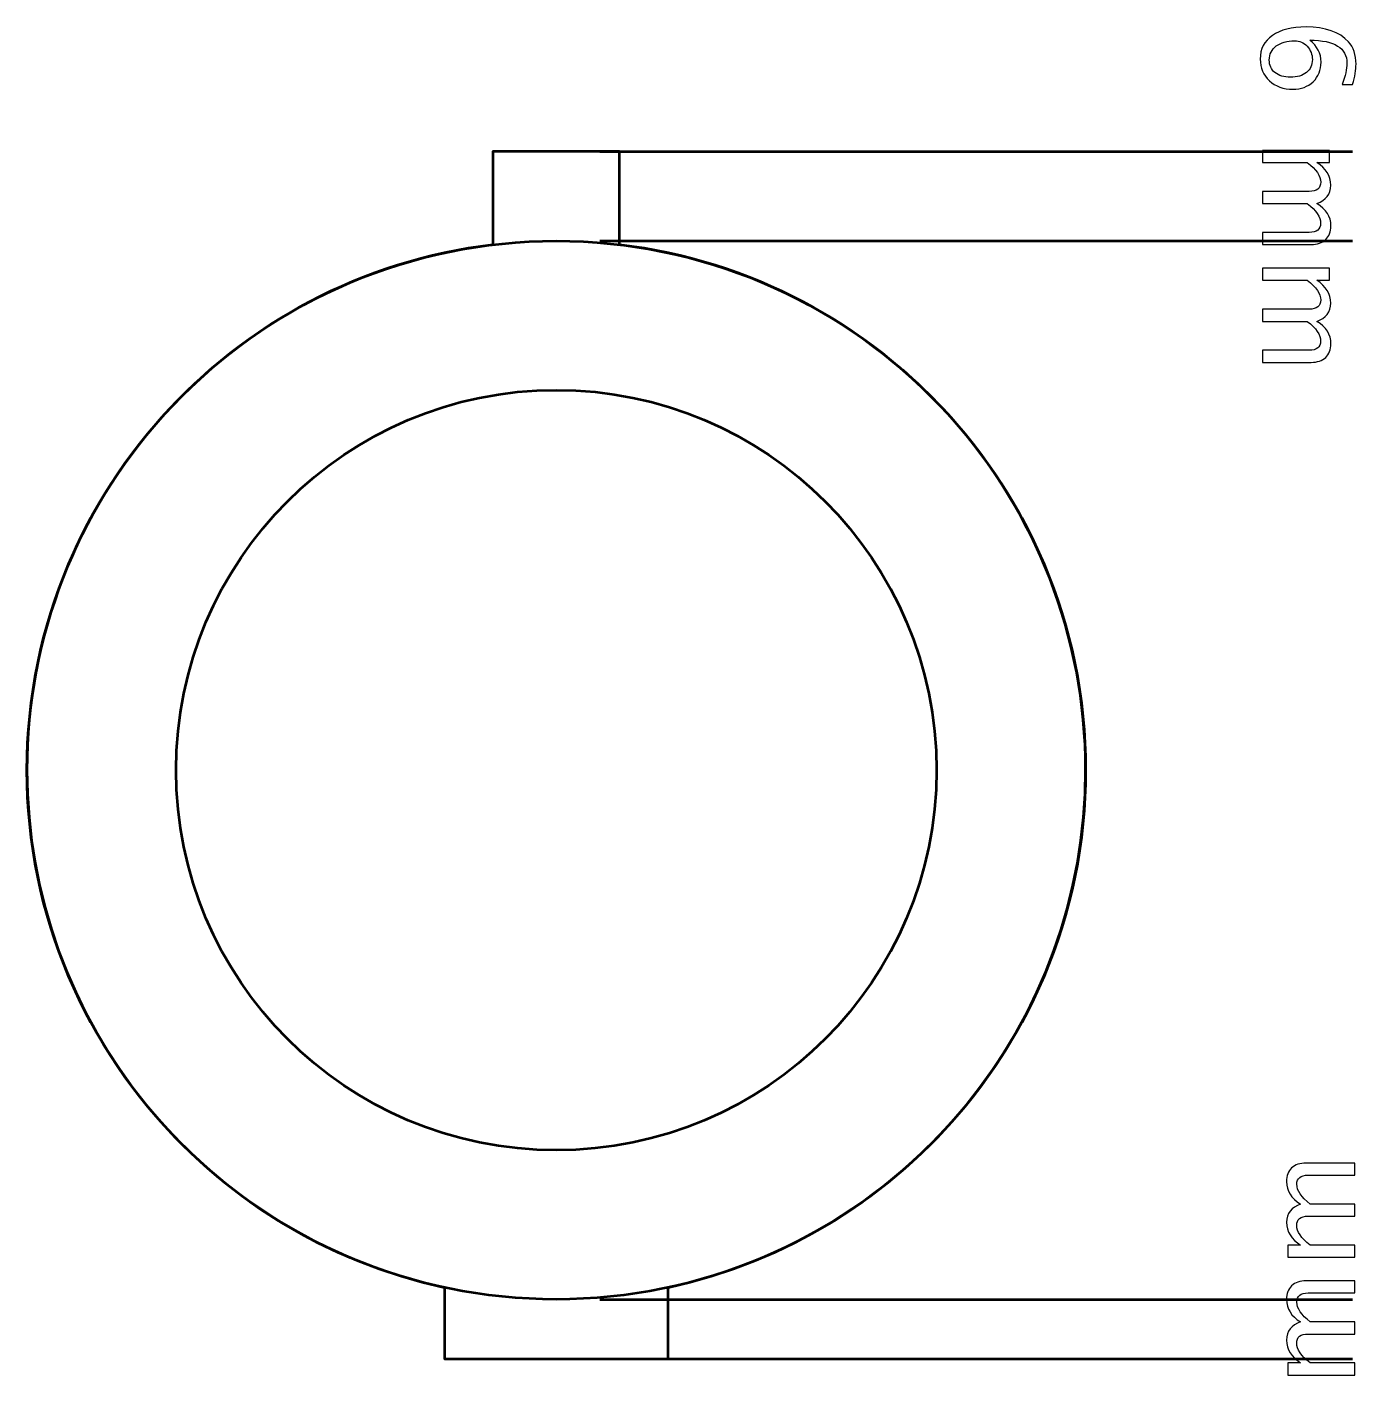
# Model space of a CAD drawing. Header units: centimetres. Extents: x -14.4 to 14.4, y -15.9 to 20.1.
# Drawn here: x -2.05 to 6.86, y -1.06 to 7.99 of the extents above; entities that cross this region are included whole.
import ezdxf

# ---------------------------------------------------------------- set-up
doc = ezdxf.new("R2010")
doc.units = ezdxf.units.CM
doc.header["$MEASUREMENT"] = 0
doc.layers.add('Layer 1', color=7, linetype='Continuous')

msp = doc.modelspace()

# ---------------------------------------------------------------- linework, layer by layer
at = {"layer": 'Layer 1', "color": 4, "lineweight": 53}
msp.add_ellipse((1.5, 3), major_axis=(0, 3.55), ratio=1, dxfattribs=at)
at = {"layer": 'Layer 1', "lineweight": 53}
msp.add_ellipse((1.5, 3), major_axis=(0, 2.55), ratio=1, dxfattribs=at)
at = {"layer": 'Layer 1'}
for points, knots in [([(6.55353, 7.89656), (6.60391, 7.85762), (6.62916, 7.80865), (6.62916, 7.74967), (6.62916, 7.74967), (6.62916, 7.69618), (6.61153, 7.65244), (6.57611, 7.61829), (6.57611, 7.61829), (6.54069, 7.58428), (6.49525, 7.56721), (6.43979, 7.56721), (6.43979, 7.56721), (6.37615, 7.56721), (6.3238, 7.58626), (6.28274, 7.6245), (6.28274, 7.6245), (6.24167, 7.66274), (6.22107, 7.71128), (6.22107, 7.77041), (6.22107, 7.77041), (6.22107, 7.83758), (6.2483, 7.89035), (6.30263, 7.92831), (6.30263, 7.92831), (6.3571, 7.96641), (6.43246, 7.98546), (6.52855, 7.98546), (6.52855, 7.98546), (6.65809, 7.98546), (6.75306, 7.95216), (6.81374, 7.8857), (6.81374, 7.8857), (6.84704, 7.84957), (6.86369, 7.79962), (6.86369, 7.73598), (6.86369, 7.73598), (6.86369, 7.69901), (6.85607, 7.65315), (6.84083, 7.59853), (6.84083, 7.59853), (6.84083, 7.59853), (6.76971, 7.59853), (6.76971, 7.59853), (6.76971, 7.59853), (6.79173, 7.65625), (6.80273, 7.70366), (6.80273, 7.74092), (6.80273, 7.74092), (6.80273, 7.84463), (6.71962, 7.89656), (6.55353, 7.89656)], [0, 0, 0, 0, 0.0714286, 0.0714286, 0.0714286, 0.0714286, 0.1428571, 0.1428571, 0.1428571, 0.1428571, 0.2142857, 0.2142857, 0.2142857, 0.2142857, 0.2857143, 0.2857143, 0.2857143, 0.2857143, 0.3571429, 0.3571429, 0.3571429, 0.3571429, 0.4285714, 0.4285714, 0.4285714, 0.4285714, 0.5, 0.5, 0.5, 0.5, 0.5714286, 0.5714286, 0.5714286, 0.5714286, 0.6428571, 0.6428571, 0.6428571, 0.6428571, 0.7142857, 0.7142857, 0.7142857, 0.7142857, 0.7857143, 0.7857143, 0.7857143, 0.7857143, 0.8571429, 0.8571429, 0.8571429, 0.8571429, 1, 1, 1, 1]), ([(6.42371, 7.64849), (6.469, 7.64849), (6.50485, 7.65893), (6.53123, 7.67996), (6.53123, 7.67996), (6.55762, 7.70098), (6.57074, 7.72977), (6.57074, 7.76632), (6.57074, 7.76632), (6.57074, 7.80117), (6.55917, 7.83095), (6.53589, 7.85578), (6.53589, 7.85578), (6.51275, 7.88076), (6.48481, 7.89318), (6.45221, 7.89318), (6.45221, 7.89318), (6.40085, 7.89318), (6.35964, 7.88132), (6.3286, 7.85776), (6.3286, 7.85776), (6.29755, 7.83405), (6.28203, 7.80272), (6.28203, 7.76378), (6.28203, 7.76378), (6.28203, 7.72836), (6.29473, 7.70028), (6.32013, 7.67953), (6.32013, 7.67953), (6.34553, 7.65879), (6.3801, 7.64849), (6.42371, 7.64849)], [0, 0, 0, 0, 0.1111111, 0.1111111, 0.1111111, 0.1111111, 0.2222222, 0.2222222, 0.2222222, 0.2222222, 0.3333333, 0.3333333, 0.3333333, 0.3333333, 0.4444444, 0.4444444, 0.4444444, 0.4444444, 0.5555556, 0.5555556, 0.5555556, 0.5555556, 0.6666667, 0.6666667, 0.6666667, 0.6666667, 0.7777778, 0.7777778, 0.7777778, 0.7777778, 1, 1, 1, 1]), ([(6.23631, 7.1577), (6.23631, 7.1577), (6.68505, 7.1577), (6.68505, 7.1577), (6.68505, 7.1577), (6.68505, 7.1577), (6.68505, 7.07642), (6.68505, 7.07642), (6.68505, 7.07642), (6.68505, 7.07642), (6.60024, 7.07642), (6.60024, 7.07642), (6.60024, 7.07642), (6.66303, 7.03677), (6.69436, 6.98597), (6.69436, 6.92374), (6.69436, 6.92374), (6.69436, 6.86376), (6.66303, 6.82298), (6.60024, 6.80125), (6.60024, 6.80125), (6.6636, 6.76273), (6.69521, 6.71263), (6.69521, 6.65083), (6.69521, 6.65083), (6.69521, 6.61146), (6.68363, 6.58084), (6.66035, 6.55896), (6.66035, 6.55896), (6.63707, 6.53709), (6.60447, 6.52608), (6.56256, 6.52608), (6.56256, 6.52608), (6.56256, 6.52608), (6.23631, 6.52608), (6.23631, 6.52608), (6.23631, 6.52608), (6.23631, 6.52608), (6.23631, 6.60736), (6.23631, 6.60736), (6.23631, 6.60736), (6.23631, 6.60736), (6.54915, 6.60736), (6.54915, 6.60736), (6.54915, 6.60736), (6.60024, 6.60736), (6.62578, 6.62768), (6.62578, 6.66832), (6.62578, 6.66832), (6.62578, 6.71052), (6.596, 6.75483), (6.53631, 6.80125), (6.53631, 6.80125), (6.53631, 6.80125), (6.23631, 6.80125), (6.23631, 6.80125), (6.23631, 6.80125), (6.23631, 6.80125), (6.23631, 6.88253), (6.23631, 6.88253), (6.23631, 6.88253), (6.23631, 6.88253), (6.54944, 6.88253), (6.54944, 6.88253), (6.54944, 6.88253), (6.60094, 6.88253), (6.62662, 6.90313), (6.62662, 6.94448), (6.62662, 6.94448), (6.62662, 6.98554), (6.59671, 7.02957), (6.53674, 7.07642), (6.53674, 7.07642), (6.53674, 7.07642), (6.23631, 7.07642), (6.23631, 7.07642), (6.23631, 7.07642), (6.23631, 7.07642), (6.23631, 7.1577), (6.23631, 7.1577)], [0, 0, 0, 0, 0.047619, 0.047619, 0.047619, 0.047619, 0.0952381, 0.0952381, 0.0952381, 0.0952381, 0.1428571, 0.1428571, 0.1428571, 0.1428571, 0.1904762, 0.1904762, 0.1904762, 0.1904762, 0.2380952, 0.2380952, 0.2380952, 0.2380952, 0.2857143, 0.2857143, 0.2857143, 0.2857143, 0.3333333, 0.3333333, 0.3333333, 0.3333333, 0.3809524, 0.3809524, 0.3809524, 0.3809524, 0.4285714, 0.4285714, 0.4285714, 0.4285714, 0.4761905, 0.4761905, 0.4761905, 0.4761905, 0.5238095, 0.5238095, 0.5238095, 0.5238095, 0.5714286, 0.5714286, 0.5714286, 0.5714286, 0.6190476, 0.6190476, 0.6190476, 0.6190476, 0.6666667, 0.6666667, 0.6666667, 0.6666667, 0.7142857, 0.7142857, 0.7142857, 0.7142857, 0.7619048, 0.7619048, 0.7619048, 0.7619048, 0.8095238, 0.8095238, 0.8095238, 0.8095238, 0.8571429, 0.8571429, 0.8571429, 0.8571429, 0.9047619, 0.9047619, 0.9047619, 0.9047619, 1, 1, 1, 1]), ([(6.23631, 6.36719), (6.23631, 6.36719), (6.68505, 6.36719), (6.68505, 6.36719), (6.68505, 6.36719), (6.68505, 6.36719), (6.68505, 6.28591), (6.68505, 6.28591), (6.68505, 6.28591), (6.68505, 6.28591), (6.60024, 6.28591), (6.60024, 6.28591), (6.60024, 6.28591), (6.66303, 6.24626), (6.69436, 6.19546), (6.69436, 6.13323), (6.69436, 6.13323), (6.69436, 6.07325), (6.66303, 6.03247), (6.60024, 6.01074), (6.60024, 6.01074), (6.6636, 5.97222), (6.69521, 5.92212), (6.69521, 5.86032), (6.69521, 5.86032), (6.69521, 5.82095), (6.68363, 5.79033), (6.66035, 5.76845), (6.66035, 5.76845), (6.63707, 5.74658), (6.60447, 5.73557), (6.56256, 5.73557), (6.56256, 5.73557), (6.56256, 5.73557), (6.23631, 5.73557), (6.23631, 5.73557), (6.23631, 5.73557), (6.23631, 5.73557), (6.23631, 5.81685), (6.23631, 5.81685), (6.23631, 5.81685), (6.23631, 5.81685), (6.54915, 5.81685), (6.54915, 5.81685), (6.54915, 5.81685), (6.60024, 5.81685), (6.62578, 5.83717), (6.62578, 5.87781), (6.62578, 5.87781), (6.62578, 5.92001), (6.596, 5.96432), (6.53631, 6.01074), (6.53631, 6.01074), (6.53631, 6.01074), (6.23631, 6.01074), (6.23631, 6.01074), (6.23631, 6.01074), (6.23631, 6.01074), (6.23631, 6.09202), (6.23631, 6.09202), (6.23631, 6.09202), (6.23631, 6.09202), (6.54944, 6.09202), (6.54944, 6.09202), (6.54944, 6.09202), (6.60094, 6.09202), (6.62662, 6.11262), (6.62662, 6.15397), (6.62662, 6.15397), (6.62662, 6.19503), (6.59671, 6.23906), (6.53674, 6.28591), (6.53674, 6.28591), (6.53674, 6.28591), (6.23631, 6.28591), (6.23631, 6.28591), (6.23631, 6.28591), (6.23631, 6.28591), (6.23631, 6.36719), (6.23631, 6.36719)], [0, 0, 0, 0, 0.047619, 0.047619, 0.047619, 0.047619, 0.0952381, 0.0952381, 0.0952381, 0.0952381, 0.1428571, 0.1428571, 0.1428571, 0.1428571, 0.1904762, 0.1904762, 0.1904762, 0.1904762, 0.2380952, 0.2380952, 0.2380952, 0.2380952, 0.2857143, 0.2857143, 0.2857143, 0.2857143, 0.3333333, 0.3333333, 0.3333333, 0.3333333, 0.3809524, 0.3809524, 0.3809524, 0.3809524, 0.4285714, 0.4285714, 0.4285714, 0.4285714, 0.4761905, 0.4761905, 0.4761905, 0.4761905, 0.5238095, 0.5238095, 0.5238095, 0.5238095, 0.5714286, 0.5714286, 0.5714286, 0.5714286, 0.6190476, 0.6190476, 0.6190476, 0.6190476, 0.6666667, 0.6666667, 0.6666667, 0.6666667, 0.7142857, 0.7142857, 0.7142857, 0.7142857, 0.7619048, 0.7619048, 0.7619048, 0.7619048, 0.8095238, 0.8095238, 0.8095238, 0.8095238, 0.8571429, 0.8571429, 0.8571429, 0.8571429, 0.9047619, 0.9047619, 0.9047619, 0.9047619, 1, 1, 1, 1]), ([(6.85604, -0.26724), (6.85604, -0.26724), (6.4073, -0.26724), (6.4073, -0.26724), (6.4073, -0.26724), (6.4073, -0.26724), (6.4073, -0.18596), (6.4073, -0.18596), (6.4073, -0.18596), (6.4073, -0.18596), (6.49211, -0.18596), (6.49211, -0.18596), (6.49211, -0.18596), (6.42932, -0.14631), (6.39799, -0.09551), (6.39799, -0.03328), (6.39799, -0.03328), (6.39799, 0.0267), (6.42932, 0.06748), (6.49211, 0.08921), (6.49211, 0.08921), (6.42875, 0.12773), (6.39714, 0.17797), (6.39714, 0.23963), (6.39714, 0.23963), (6.39714, 0.279), (6.40872, 0.30962), (6.432, 0.3315), (6.432, 0.3315), (6.45528, 0.35337), (6.48788, 0.36438), (6.52979, 0.36438), (6.52979, 0.36438), (6.52979, 0.36438), (6.85604, 0.36438), (6.85604, 0.36438), (6.85604, 0.36438), (6.85604, 0.36438), (6.85604, 0.2831), (6.85604, 0.2831), (6.85604, 0.2831), (6.85604, 0.2831), (6.5432, 0.2831), (6.5432, 0.2831), (6.5432, 0.2831), (6.49211, 0.2831), (6.46657, 0.26278), (6.46657, 0.22214), (6.46657, 0.22214), (6.46657, 0.17994), (6.49635, 0.13563), (6.55604, 0.08921), (6.55604, 0.08921), (6.55604, 0.08921), (6.85604, 0.08921), (6.85604, 0.08921), (6.85604, 0.08921), (6.85604, 0.08921), (6.85604, 0.00793), (6.85604, 0.00793), (6.85604, 0.00793), (6.85604, 0.00793), (6.54291, 0.00793), (6.54291, 0.00793), (6.54291, 0.00793), (6.49141, 0.00793), (6.46573, -0.01267), (6.46573, -0.05402), (6.46573, -0.05402), (6.46573, -0.09508), (6.49564, -0.13911), (6.55561, -0.18596), (6.55561, -0.18596), (6.55561, -0.18596), (6.85604, -0.18596), (6.85604, -0.18596), (6.85604, -0.18596), (6.85604, -0.18596), (6.85604, -0.26724), (6.85604, -0.26724)], [0, 0, 0, 0, 0.047619, 0.047619, 0.047619, 0.047619, 0.0952381, 0.0952381, 0.0952381, 0.0952381, 0.1428571, 0.1428571, 0.1428571, 0.1428571, 0.1904762, 0.1904762, 0.1904762, 0.1904762, 0.2380952, 0.2380952, 0.2380952, 0.2380952, 0.2857143, 0.2857143, 0.2857143, 0.2857143, 0.3333333, 0.3333333, 0.3333333, 0.3333333, 0.3809524, 0.3809524, 0.3809524, 0.3809524, 0.4285714, 0.4285714, 0.4285714, 0.4285714, 0.4761905, 0.4761905, 0.4761905, 0.4761905, 0.5238095, 0.5238095, 0.5238095, 0.5238095, 0.5714286, 0.5714286, 0.5714286, 0.5714286, 0.6190476, 0.6190476, 0.6190476, 0.6190476, 0.6666667, 0.6666667, 0.6666667, 0.6666667, 0.7142857, 0.7142857, 0.7142857, 0.7142857, 0.7619048, 0.7619048, 0.7619048, 0.7619048, 0.8095238, 0.8095238, 0.8095238, 0.8095238, 0.8571429, 0.8571429, 0.8571429, 0.8571429, 0.9047619, 0.9047619, 0.9047619, 0.9047619, 1, 1, 1, 1]), ([(6.85604, -1.05775), (6.85604, -1.05775), (6.4073, -1.05775), (6.4073, -1.05775), (6.4073, -1.05775), (6.4073, -1.05775), (6.4073, -0.97647), (6.4073, -0.97647), (6.4073, -0.97647), (6.4073, -0.97647), (6.49211, -0.97647), (6.49211, -0.97647), (6.49211, -0.97647), (6.42932, -0.93682), (6.39799, -0.88602), (6.39799, -0.82379), (6.39799, -0.82379), (6.39799, -0.76381), (6.42932, -0.72303), (6.49211, -0.7013), (6.49211, -0.7013), (6.42875, -0.66278), (6.39714, -0.61254), (6.39714, -0.55088), (6.39714, -0.55088), (6.39714, -0.51151), (6.40872, -0.48089), (6.432, -0.45901), (6.432, -0.45901), (6.45528, -0.43714), (6.48788, -0.42613), (6.52979, -0.42613), (6.52979, -0.42613), (6.52979, -0.42613), (6.85604, -0.42613), (6.85604, -0.42613), (6.85604, -0.42613), (6.85604, -0.42613), (6.85604, -0.50741), (6.85604, -0.50741), (6.85604, -0.50741), (6.85604, -0.50741), (6.5432, -0.50741), (6.5432, -0.50741), (6.5432, -0.50741), (6.49211, -0.50741), (6.46657, -0.52773), (6.46657, -0.56837), (6.46657, -0.56837), (6.46657, -0.61057), (6.49635, -0.65488), (6.55604, -0.7013), (6.55604, -0.7013), (6.55604, -0.7013), (6.85604, -0.7013), (6.85604, -0.7013), (6.85604, -0.7013), (6.85604, -0.7013), (6.85604, -0.78258), (6.85604, -0.78258), (6.85604, -0.78258), (6.85604, -0.78258), (6.54291, -0.78258), (6.54291, -0.78258), (6.54291, -0.78258), (6.49141, -0.78258), (6.46573, -0.80318), (6.46573, -0.84453), (6.46573, -0.84453), (6.46573, -0.88559), (6.49564, -0.92962), (6.55561, -0.97647), (6.55561, -0.97647), (6.55561, -0.97647), (6.85604, -0.97647), (6.85604, -0.97647), (6.85604, -0.97647), (6.85604, -0.97647), (6.85604, -1.05775), (6.85604, -1.05775)], [0, 0, 0, 0, 0.047619, 0.047619, 0.047619, 0.047619, 0.0952381, 0.0952381, 0.0952381, 0.0952381, 0.1428571, 0.1428571, 0.1428571, 0.1428571, 0.1904762, 0.1904762, 0.1904762, 0.1904762, 0.2380952, 0.2380952, 0.2380952, 0.2380952, 0.2857143, 0.2857143, 0.2857143, 0.2857143, 0.3333333, 0.3333333, 0.3333333, 0.3333333, 0.3809524, 0.3809524, 0.3809524, 0.3809524, 0.4285714, 0.4285714, 0.4285714, 0.4285714, 0.4761905, 0.4761905, 0.4761905, 0.4761905, 0.5238095, 0.5238095, 0.5238095, 0.5238095, 0.5714286, 0.5714286, 0.5714286, 0.5714286, 0.6190476, 0.6190476, 0.6190476, 0.6190476, 0.6666667, 0.6666667, 0.6666667, 0.6666667, 0.7142857, 0.7142857, 0.7142857, 0.7142857, 0.7619048, 0.7619048, 0.7619048, 0.7619048, 0.8095238, 0.8095238, 0.8095238, 0.8095238, 0.8571429, 0.8571429, 0.8571429, 0.8571429, 0.9047619, 0.9047619, 0.9047619, 0.9047619, 1, 1, 1, 1])]:
    msp.add_open_spline(points, degree=3, knots=knots, dxfattribs=at)
at = {"layer": 'Layer 1', "lineweight": 53}
msp.add_open_spline([(1.92499, 6.52458), (3.68521, 6.31454), (5.05, 4.81677), (5.05, 3), (5.05, 3), (5.05, 1.29672), (3.85037, -0.12612), (2.24999, -0.47036), (2.24999, -0.47036), (2.24999, -0.47036), (2.24999, -0.94999), (2.24999, -0.94999), (2.24999, -0.94999), (2.24999, -0.94999), (0.74999, -0.94999), (0.74999, -0.94999), (0.74999, -0.94999), (0.74999, -0.94999), (0.74999, -0.47036), (0.74999, -0.47036), (0.74999, -0.47036), (-0.85038, -0.12612), (-2.05, 1.29673), (-2.05, 3), (-2.05, 3), (-2.05, 4.81677), (-0.68522, 6.31454), (1.07499, 6.52458), (1.07499, 6.52458), (1.07499, 6.52458), (1.07499, 7.14999), (1.07499, 7.14999), (1.07499, 7.14999), (1.07499, 7.14999), (1.92499, 7.14999), (1.92499, 7.14999), (1.92499, 7.14999), (1.92499, 7.14999), (1.92499, 6.52458), (1.92499, 6.52458)], degree=3, knots=[0, 0, 0, 0, 0.0909091, 0.0909091, 0.0909091, 0.0909091, 0.1818182, 0.1818182, 0.1818182, 0.1818182, 0.2727273, 0.2727273, 0.2727273, 0.2727273, 0.3636364, 0.3636364, 0.3636364, 0.3636364, 0.4545455, 0.4545455, 0.4545455, 0.4545455, 0.5454545, 0.5454545, 0.5454545, 0.5454545, 0.6363636, 0.6363636, 0.6363636, 0.6363636, 0.7272727, 0.7272727, 0.7272727, 0.7272727, 0.8181818, 0.8181818, 0.8181818, 0.8181818, 1, 1, 1, 1], dxfattribs=at)
for points in [[(1.79104, 7.14999), (1.79104, 7.14999), (6.84104, 7.15007), (6.84104, 7.15007)], [(6.54999, 7.15007), (6.54999, 7.15007), (6.54999, 7.15007), (6.54999, 7.15007)], [(1.79105, 6.54999), (1.79105, 6.54999), (6.84105, 6.55007), (6.84105, 6.55007)], [(6.55, 6.55007), (6.55, 6.55007), (6.55, 6.55007), (6.55, 6.55007)], [(1.79105, -0.54999), (1.79105, -0.54999), (6.84104, -0.55012), (6.84104, -0.55012)], [(6.54999, -0.55012), (6.54999, -0.55012), (6.54999, -0.55012), (6.54999, -0.55012)], [(1.79104, -0.94999), (1.79104, -0.94999), (6.84103, -0.95012), (6.84103, -0.95012)], [(6.54998, -0.95012), (6.54998, -0.95012), (6.54998, -0.95012), (6.54998, -0.95012)]]:
    msp.add_open_spline(points, degree=3, dxfattribs=at)

doc.saveas('drawing.dxf')
